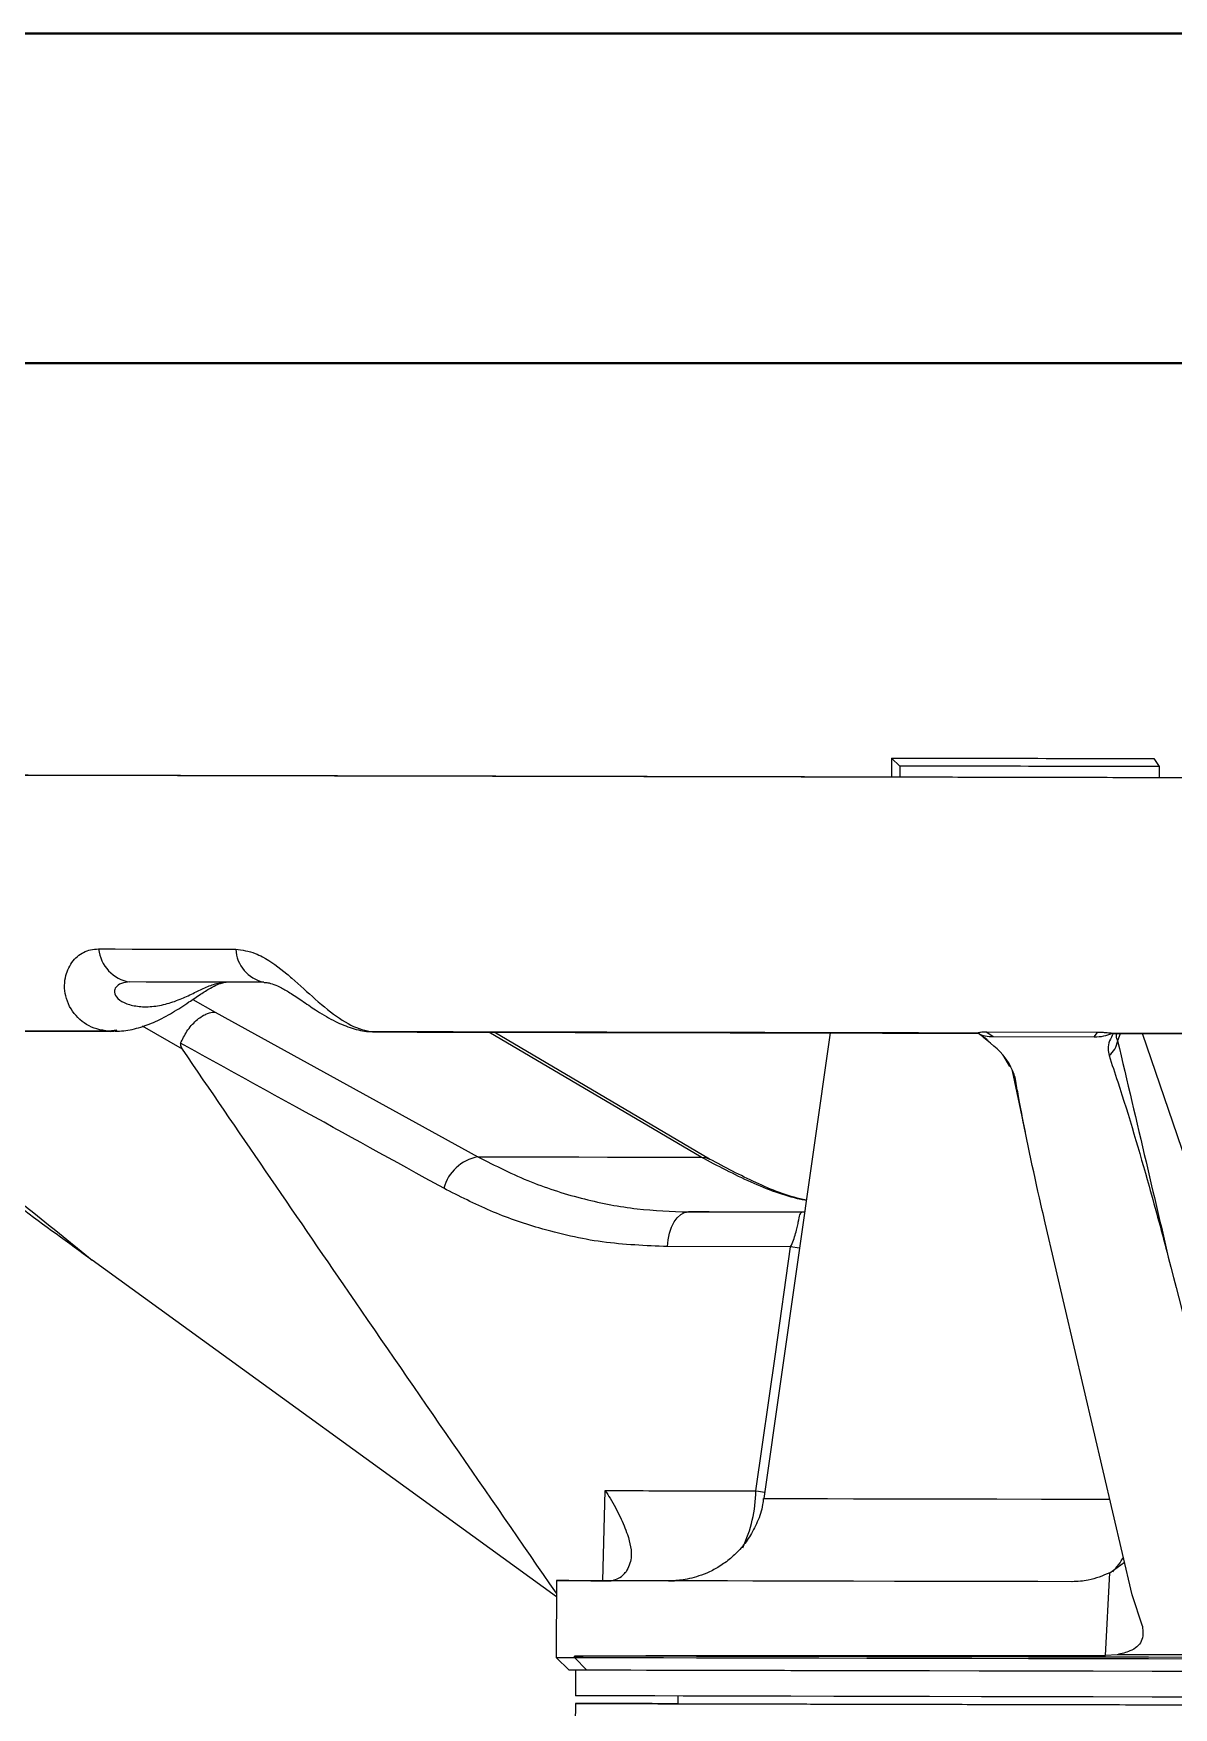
# Model space of a CAD drawing. Header units: millimetres. Extents: x 2448 to 4397, y 790 to 2168.
# Drawn here: x 2928.4 to 3008.6, y 2050.6 to 2168.4 of the extents above; entities that cross this region are included whole.
import ezdxf

# ---------------------------------------------------------------- set-up
doc = ezdxf.new("R2010")
doc.units = ezdxf.units.MM
doc.layers.add('AM_BOR', color=7, linetype='Continuous', lineweight=50)
doc.layers.add('粗实线', color=7, linetype='Continuous', lineweight=40)

# ---------------------------------------------------------------- blocks, each defined once
blk = doc.blocks.new('rA3')
at = {"layer": '粗实线'}
for p, q in [((753.384, 421.26), (333.384, 421.26)), ((748.384, 416.26), (358.384, 416.26))]:
    blk.add_line(p, q, dxfattribs=at)

msp = doc.modelspace()

# ---------------------------------------------------------------- linework, layer by layer
at = {"color": 7, "linetype": 'Continuous', "lineweight": 25}
for p, q in [((2988.815, 2117.432), (2988.812, 2116.086)), ((2989.386, 2116.862), (2988.815, 2117.432)), ((2989.386, 2116.862), (2989.384, 2116.084)), ((3007.275, 2117.399), (3007.63, 2116.836)), ((3007.63, 2116.836), (3007.628, 2116.045)), ((3010.898, 2116.04), (3007.628, 2116.047)), ((2939.657, 2100.455), (2941.23, 2099.55)), ((2941.23, 2099.55), (2959.702, 2089.383)), ((2934.316, 2098.278), (2933.744, 2098.213)), ((2938.928, 2096.942), (2936.111, 2098.56)), ((2952.266, 2098.192), (2952.566, 2098.192)), ((2975.424, 2089.349), (2960.484, 2098.154)), ((2976.014, 2089.219), (2960.851, 2098.147)), ((2968.795, 2098.13), (2969.093, 2098.129)), ((2984.496, 2098.096), (2979.821, 2065.341)), ((2995.042, 2097.968), (2994.896, 2098.074)), ((3003.301, 2098.131), (2995.525, 2098.148)), ((2995.525, 2098.147), (2995.967, 2097.832)), ((2995.967, 2097.832), (3003.077, 2097.816)), ((3003.077, 2097.816), (3003.301, 2098.131)), ((3004.906, 2098.027), (3004.719, 2097.538)), ((2996.687, 2096.465), (2997.119, 2095.736)), ((2997.305, 2095.421), (2998.219, 2091.123)), ((2974.526, 2085.499), (2982.496, 2085.482)), ((2982.696, 2085.485), (2982.496, 2085.482)), ((3005.744, 2058.562), (2999.62, 2084.728)), ((2981.714, 2083.04), (2973.046, 2083.058)), ((2982.333, 2082.94), (2981.714, 2083.04)), ((2965.237, 2058.416), (2932.576, 2082.114)), ((2968.504, 2059.555), (2968.665, 2065.896)), ((3003.858, 2054.289), (3004.178, 2060.118)), ((3004.178, 2060.118), (3005.206, 2060.86)), ((2965.239, 2059.562), (2965.228, 2054.162)), ((2973.715, 2059.544), (2969.091, 2059.554)), ((3006.457, 2056.353), (3005.744, 2058.562)), ((2965.228, 2054.162), (2966.126, 2053.26)), ((2966.504, 2054.159), (2966.505, 2054.252)), ((2967.385, 2053.257), (2966.504, 2054.159)), ((3004.681, 2054.347), (3003.858, 2054.289)), ((2966.576, 2053.259), (2966.572, 2051.459)), ((2966.571, 2050.916), (2966.365, 2031.97)), ((2973.772, 2051.443), (2973.771, 2050.901))]:
    msp.add_line(p, q, dxfattribs=at)
at = {"color": 7, "linetype": 'Continuous', "lineweight": 25, "flags": 128}
for points in [[(2933.026, 2104.002), (2934.198, 2103.999), (2935.379, 2103.997), (2936.571, 2103.994), (2937.772, 2103.992), (2938.983, 2103.989), (2940.203, 2103.986), (2941.433, 2103.984), (2942.672, 2103.981)], [(2944.654, 2101.658), (2943.442, 2101.661), (2942.239, 2101.663), (2941.045, 2101.666), (2939.861, 2101.668), (2938.686, 2101.671), (2937.521, 2101.673), (2936.365, 2101.676), (2935.22, 2101.678)], [(3013.082, 2078.698), (3008.933, 2090.843), (3006.47, 2098.055)], [(2959.702, 2089.383), (2961.332, 2089.379), (2963.063, 2089.376), (2964.893, 2089.372), (2966.818, 2089.368), (2968.837, 2089.363), (2970.946, 2089.359), (2973.143, 2089.354), (2975.424, 2089.349)], [(2975.424, 2089.349), (2975.744, 2089.324), (2976.012, 2089.219)], [(2973.046, 2083.058), (2973.09, 2083.543), (2973.185, 2084.004), (2973.328, 2084.426), (2973.512, 2084.794), (2973.733, 2085.095), (2973.981, 2085.317), (2974.249, 2085.454), (2974.526, 2085.499)], [(2982.695, 2085.482), (2981.001, 2085.486), (2979.22, 2085.489), (2977.545, 2085.493), (2975.979, 2085.496), (2974.526, 2085.499)], [(2979.274, 2065.873), (2980.64, 2075.486), (2981.714, 2083.04)], [(2979.821, 2065.341), (2979.832, 2065.341), (2980.081, 2065.34), (2980.658, 2065.339), (2981.559, 2065.337), (2982.779, 2065.335), (2984.309, 2065.331), (2986.14, 2065.327), (2988.261, 2065.323), (2990.659, 2065.318), (2993.318, 2065.312), (2996.222, 2065.306), (2999.354, 2065.299), (3002.693, 2065.292), (3004.13, 2065.289)], [(3001.527, 2059.484), (2997.333, 2059.493), (2993.319, 2059.501), (2989.506, 2059.509), (2985.915, 2059.517), (2982.562, 2059.524), (2979.466, 2059.531), (2976.642, 2059.537), (2974.104, 2059.543), (2971.865, 2059.547), (2969.938, 2059.551), (2968.331, 2059.555), (2967.053, 2059.558), (2966.111, 2059.56), (2965.509, 2059.561), (2965.25, 2059.562), (2965.336, 2059.561), (2965.766, 2059.561), (2966.538, 2059.559), (2967.648, 2059.557), (2969.091, 2059.554)], [(3001.475, 2059.484), (2999.101, 2059.489), (2995.531, 2059.497), (2992.168, 2059.504), (2989.029, 2059.511), (2986.134, 2059.517), (2983.496, 2059.522), (2981.132, 2059.528), (2979.054, 2059.532), (2977.274, 2059.536), (2975.801, 2059.539), (2974.645, 2059.541), (2973.81, 2059.543), (2973.302, 2059.544), (2973.124, 2059.545), (2973.277, 2059.544), (2973.535, 2059.544)], [(2965.228, 2054.162), (2965.317, 2054.161), (2965.739, 2054.161), (2966.504, 2054.159)], [(2966.504, 2054.159), (2967.602, 2054.156), (2969.018, 2054.153), (2970.746, 2054.15), (2972.776, 2054.145), (2975.099, 2054.14), (2977.703, 2054.135), (2980.577, 2054.129), (2983.705, 2054.122), (2987.073, 2054.115), (2990.664, 2054.107), (2994.46, 2054.099), (2998.444, 2054.09), (3002.595, 2054.081), (3006.893, 2054.072), (3011.318, 2054.063)], [(3011.318, 2054.156), (3006.894, 2054.165), (3002.595, 2054.174), (2998.444, 2054.183), (2994.461, 2054.192), (2990.664, 2054.2), (2987.073, 2054.208), (2983.705, 2054.215), (2980.577, 2054.222), (2977.704, 2054.228), (2975.099, 2054.233), (2972.776, 2054.238), (2970.746, 2054.243), (2969.019, 2054.246), (2967.603, 2054.25), (2966.505, 2054.252)], [(3016.218, 2054.322), (3014.738, 2054.326), (3013.268, 2054.329), (3011.808, 2054.332), (3010.358, 2054.335), (3008.92, 2054.338), (3007.494, 2054.341), (3006.081, 2054.344), (3004.681, 2054.347)], [(2967.385, 2053.257), (2966.63, 2053.259), (2966.214, 2053.26), (2966.126, 2053.26)], [(3011.417, 2053.163), (3007.148, 2053.172), (3003, 2053.181), (2998.994, 2053.189), (2995.148, 2053.197), (2991.482, 2053.205), (2988.012, 2053.213), (2984.755, 2053.22), (2981.727, 2053.226), (2978.942, 2053.232), (2976.413, 2053.238), (2974.153, 2053.242), (2972.171, 2053.247), (2970.479, 2053.25), (2969.083, 2053.253), (2967.99, 2053.256), (2967.205, 2053.257), (2966.733, 2053.258), (2966.576, 2053.259)], [(3011.602, 2053.162), (3007.236, 2053.172), (3002.995, 2053.181), (2998.9, 2053.189), (2994.969, 2053.198), (2991.223, 2053.206), (2987.68, 2053.213), (2984.357, 2053.221), (2981.271, 2053.227), (2978.435, 2053.233), (2975.866, 2053.239), (2973.573, 2053.244), (2971.57, 2053.248), (2969.866, 2053.252), (2968.468, 2053.255), (2967.385, 2053.257)], [(3011.414, 2051.363), (3007.144, 2051.372), (3002.996, 2051.381), (2998.99, 2051.389), (2995.144, 2051.397), (2991.478, 2051.405), (2988.008, 2051.413), (2984.751, 2051.42), (2981.723, 2051.426), (2978.938, 2051.432), (2976.409, 2051.438), (2974.149, 2051.442), (2972.168, 2051.447), (2970.475, 2051.45), (2969.079, 2051.453), (2967.986, 2051.456), (2967.202, 2051.457), (2966.729, 2051.458), (2966.572, 2051.459)], [(2973.771, 2050.901), (2971.973, 2050.905), (2970.311, 2050.908), (2968.947, 2050.911), (2967.887, 2050.914), (2967.135, 2050.915), (2966.697, 2050.916), (2966.572, 2050.916), (2966.763, 2050.916), (2967.269, 2050.915), (2968.086, 2050.913), (2969.211, 2050.911), (2970.639, 2050.908), (2972.363, 2050.904), (2974.374, 2050.899), (2976.664, 2050.895), (2979.22, 2050.889), (2982.032, 2050.883), (2985.085, 2050.877), (2988.365, 2050.869), (2991.857, 2050.862), (2995.543, 2050.854), (2999.406, 2050.846), (3003.428, 2050.837), (3007.59, 2050.828), (3011.872, 2050.819)]]:
    msp.add_lwpolyline(points, dxfattribs=at)
at = {"color": 7, "linetype": 'Continuous', "lineweight": 25}
for centre, radius, start, end in [((2935.654, 2104.285), 2.643, 186.15778, 260.55338), ((2945.198, 2104.129), 2.53, 183.34508, 257.57607), ((3003.098, 2097.79), 1.641, 308.25504, 351.17436), ((2998.607, 2095.737), 1.339, 193.81864, 213.93116), ((2960.303, 2086.33), 3.111, 101.14062, 164.37777), ((2969.415, 2066.064), 9.86, 334.8306, 358.88808), ((3000.997, 2063.472), 4.707, 315.80067, 331.64506)]:
    msp.add_arc(centre, radius, start, end, dxfattribs=at)
for points, knots in [([(2988.815, 2117.432), (2991.845, 2117.427), (2997.919, 2117.416), (3004.152, 2117.405), (3007.275, 2117.399)], [0, 0, 0, 0, 0.49885586, 1, 1, 1, 1]), ([(3007.63, 2116.836), (3004.557, 2116.84), (2998.397, 2116.85), (2992.394, 2116.858), (2989.386, 2116.862)], [0, 0, 0, 0, 0.498853, 1, 1, 1, 1]), ([(2988.812, 2116.087), (2988.41, 2116.088), (2985.964, 2116.093), (2981.558, 2116.103), (2975.615, 2116.115), (2969.793, 2116.128), (2964.092, 2116.14), (2958.528, 2116.152), (2953.11, 2116.163), (2947.849, 2116.175), (2942.756, 2116.185), (2937.84, 2116.196), (2933.111, 2116.206), (2928.579, 2116.216), (2924.252, 2116.225), (2920.139, 2116.234), (2916.249, 2116.242), (2912.588, 2116.25), (2909.163, 2116.257), (2905.983, 2116.264), (2903.052, 2116.27), (2900.378, 2116.276), (2897.964, 2116.281), (2895.816, 2116.285), (2893.938, 2116.289), (2892.333, 2116.293), (2891.006, 2116.296), (2889.956, 2116.298), (2889.195, 2116.299), (2888.688, 2116.3), (2888.607, 2116.301), (2888.53, 2116.301), (2888.539, 2116.301), (2888.48, 2116.301), (2888.42, 2116.3), (2888.292, 2116.298), (2887.767, 2116.28), (2886.846, 2116.172), (2885.641, 2115.854), (2884.436, 2115.351), (2883.318, 2114.68), (2882.26, 2113.803), (2881.337, 2112.773), (2880.55, 2111.549), (2879.959, 2110.181), (2879.599, 2108.714), (2879.486, 2107.174), (2879.64, 2105.639), (2880.044, 2104.186), (2880.644, 2102.892), (2881.391, 2101.768), (2882.245, 2100.82), (2883.163, 2100.045), (2884.106, 2099.438), (2885.035, 2098.988), (2885.913, 2098.675), (2886.702, 2098.478), (2887.359, 2098.369), (2887.751, 2098.336), (2887.916, 2098.322)], [0, 0, 0, 0, 0.0060231, 0.0366099, 0.0671966, 0.0977833, 0.1283701, 0.1589568, 0.1895435, 0.2201303, 0.250717, 0.2813037, 0.3118905, 0.3424772, 0.373064, 0.4036507, 0.4342375, 0.4648243, 0.495411, 0.5259978, 0.5565846, 0.5871714, 0.6177583, 0.6483452, 0.6789322, 0.7095193, 0.7401066, 0.7706944, 0.8012833, 0.8318754, 0.8624831, 0.8663594, 0.8679299, 0.8682282, 0.8684593, 0.8689931, 0.8700442, 0.8760415, 0.8821818, 0.8878453, 0.8946985, 0.9007828, 0.9074718, 0.9144255, 0.9215336, 0.928726, 0.9359594, 0.9435539, 0.9507083, 0.9574772, 0.9638951, 0.9699716, 0.9756991, 0.9810537, 0.9859948, 0.9904625, 0.9943749, 0.9976281, 1, 1, 1, 1]), ([(3177.159, 2115.684), (3177.159, 2115.684), (3177.166, 2115.684), (3177.118, 2115.684), (3176.964, 2115.684), (3176.499, 2115.685), (3175.727, 2115.687), (3174.668, 2115.689), (3173.331, 2115.692), (3171.716, 2115.695), (3169.827, 2115.699), (3167.669, 2115.704), (3165.246, 2115.709), (3162.561, 2115.715), (3159.621, 2115.721), (3156.431, 2115.728), (3152.998, 2115.735), (3149.328, 2115.743), (3145.429, 2115.751), (3141.308, 2115.76), (3136.973, 2115.769), (3132.433, 2115.779), (3127.697, 2115.789), (3122.775, 2115.799), (3117.675, 2115.81), (3112.408, 2115.822), (3106.984, 2115.833), (3101.414, 2115.845), (3095.709, 2115.857), (3089.881, 2115.87), (3083.94, 2115.882), (3077.898, 2115.895), (3071.768, 2115.908), (3065.561, 2115.922), (3059.29, 2115.935), (3052.967, 2115.948), (3046.604, 2115.962), (3040.213, 2115.976), (3033.809, 2115.989), (3027.402, 2116.003), (3021.007, 2116.017), (3014.634, 2116.03), (3008.298, 2116.044), (3002.01, 2116.057), (2995.783, 2116.071), (2989.628, 2116.084), (2983.559, 2116.097), (2977.587, 2116.11), (2971.724, 2116.122), (2965.982, 2116.135), (2960.371, 2116.147), (2954.903, 2116.158), (2949.588, 2116.17), (2944.438, 2116.181), (2939.461, 2116.191), (2934.669, 2116.202), (2930.07, 2116.211), (2925.674, 2116.221), (2921.489, 2116.23), (2917.523, 2116.238), (2913.784, 2116.246), (2910.28, 2116.254), (2907.018, 2116.261), (2904.003, 2116.267), (2901.242, 2116.273), (2898.741, 2116.279), (2896.504, 2116.283), (2894.535, 2116.288), (2892.839, 2116.291), (2891.419, 2116.294), (2890.277, 2116.297), (2889.417, 2116.299), (2888.837, 2116.3), (2888.616, 2116.301), (2888.561, 2116.301), (2888.561, 2116.301), (2888.561, 2116.301)], [0, 0, 0, 0, 0.0001783, 0.0043151, 0.0155898, 0.0295797, 0.0437563, 0.057945, 0.0721359, 0.0863275, 0.1005193, 0.1147112, 0.1289033, 0.1430953, 0.1572874, 0.1714795, 0.1856716, 0.1998637, 0.2140558, 0.228248, 0.2424401, 0.2566322, 0.2708243, 0.2850165, 0.2992086, 0.3134008, 0.3275929, 0.341785, 0.3559772, 0.3701693, 0.3843614, 0.3985536, 0.4127457, 0.4269379, 0.44113, 0.4553221, 0.4695143, 0.4837064, 0.4978986, 0.5120907, 0.5262829, 0.540475, 0.5546671, 0.5688593, 0.5830514, 0.5972436, 0.6114357, 0.6256278, 0.63982, 0.6540121, 0.6682043, 0.6823964, 0.6965885, 0.7107807, 0.7249728, 0.739165, 0.7533571, 0.7675492, 0.7817413, 0.7959335, 0.8101256, 0.8243177, 0.8385098, 0.8527019, 0.866894, 0.8810861, 0.8952782, 0.9094702, 0.9236622, 0.937854, 0.9520457, 0.9662368, 0.9804265, 0.9946094, 0.9989865, 1, 1, 1, 1]), ([(2933.744, 2098.213), (2933.457, 2098.254), (2932.634, 2098.37), (2931.485, 2099.082), (2930.661, 2100.417), (2930.567, 2101.883), (2930.994, 2102.914), (2931.624, 2103.596), (2932.277, 2103.952), (2932.836, 2103.989), (2933.026, 2104.002)], [0, 0, 0, 0, 0.0986683, 0.2833462, 0.4696426, 0.637589, 0.7676307, 0.8317202, 0.9427768, 1, 1, 1, 1]), ([(2942.672, 2103.981), (2943.131, 2103.923), (2943.759, 2103.843), (2944.98, 2103.249), (2945.847, 2102.61), (2947.075, 2101.562), (2948.341, 2100.378), (2949.974, 2099.043), (2951.333, 2098.327), (2952.083, 2098.212), (2952.348, 2098.172)], [0, 0, 0, 0, 0.1227129, 0.1678449, 0.3264971, 0.3612686, 0.5289867, 0.7150299, 0.8994568, 1, 1, 1, 1]), ([(2934.036, 2098.231), (2934.237, 2098.226), (2934.844, 2098.21), (2935.857, 2098.438), (2937.055, 2098.874), (2938.224, 2099.504), (2939.27, 2100.19), (2940.164, 2100.802), (2940.863, 2101.243), (2941.42, 2101.522), (2941.779, 2101.644), (2941.969, 2101.665), (2941.99, 2101.663), (2941.994, 2101.662)], [0, 0, 0, 0, 0.0634691, 0.1917157, 0.3231423, 0.4598658, 0.5931079, 0.6873481, 0.7705172, 0.8398562, 0.9099477, 0.9833097, 1, 1, 1, 1]), ([(2935.22, 2101.678), (2935.012, 2101.661), (2934.745, 2101.638), (2934.396, 2101.476), (2934.207, 2101.299), (2934.101, 2100.977), (2934.245, 2100.576), (2934.806, 2100.186), (2935.637, 2099.951), (2936.624, 2099.912), (2937.67, 2100.077), (2938.683, 2100.412), (2939.624, 2100.848), (2940.505, 2101.285), (2941.306, 2101.606), (2941.782, 2101.645), (2942.007, 2101.664)], [0, 0, 0, 0, 0.0591811, 0.0764021, 0.1316904, 0.1593141, 0.2338205, 0.3263061, 0.4272127, 0.5354114, 0.6422224, 0.7354478, 0.8101969, 0.87434, 0.9403161, 1, 1, 1, 1]), ([(2944.675, 2101.652), (2944.751, 2101.65), (2944.907, 2101.645), (2945.333, 2101.529), (2945.912, 2101.265), (2946.632, 2100.839), (2947.49, 2100.251), (2948.513, 2099.55), (2949.632, 2098.885), (2950.831, 2098.414), (2951.712, 2098.183), (2952.188, 2098.191), (2952.266, 2098.192)], [0, 0, 0, 0, 0.0699549, 0.1441439, 0.2148296, 0.2983737, 0.4047314, 0.5305008, 0.6923188, 0.8384637, 0.9733988, 1, 1, 1, 1]), ([(2938.794, 2097.365), (2938.932, 2097.654), (2939.143, 2098.099), (2939.545, 2098.62), (2939.989, 2099.077), (2940.516, 2099.429), (2940.941, 2099.545), (2941.149, 2099.555), (2941.209, 2099.551), (2941.23, 2099.55)], [0, 0, 0, 0, 0.2389974, 0.3678339, 0.4996781, 0.7489725, 0.9246802, 0.9739406, 1, 1, 1, 1]), ([(2933.744, 2098.213), (2930.565, 2098.22), (2927.205, 2098.228), (2924.096, 2098.235), (2923.929, 2098.235)], [0, 0, 0, 0, 0.946224, 1, 1, 1, 1]), ([(2924.091, 2098.227), (2924.929, 2098.225), (2928.051, 2098.218), (2931.421, 2098.211), (2933.886, 2098.206)], [0, 0, 0, 0, 0.26863, 1, 1, 1, 1]), ([(2933.886, 2098.206), (2934.025, 2098.215), (2934.19, 2098.226), (2934.299, 2098.271), (2934.316, 2098.278)], [0, 0, 0, 0, 0.8423625, 1, 1, 1, 1]), ([(2952.191, 2098.192), (2952.258, 2098.181), (2952.357, 2098.165), (2952.444, 2098.165), (2952.472, 2098.165)], [0, 0, 0, 0, 0.6796979, 1, 1, 1, 1]), ([(2994.891, 2098.08), (2992.098, 2098.086), (2986.512, 2098.098), (2978.295, 2098.116), (2970.235, 2098.133), (2961.476, 2098.152), (2955.666, 2098.165), (2952.348, 2098.172)], [0, 0, 0, 0, 0.1858494, 0.3716988, 0.5603087, 0.7489187, 1, 1, 1, 1]), ([(2952.472, 2098.165), (2954.443, 2098.161), (2958.391, 2098.152), (2965.974, 2098.136), (2975.327, 2098.116), (2985.505, 2098.094), (2992.133, 2098.08), (2994.896, 2098.074)], [0, 0, 0, 0, 0.1505041, 0.3013657, 0.5576212, 0.815656, 1, 1, 1, 1]), ([(2995.525, 2098.147), (2995.44, 2098.147), (2995.267, 2098.145), (2995.073, 2098.129), (2994.931, 2098.105), (2994.894, 2098.088), (2994.891, 2098.081), (2994.891, 2098.08)], [0, 0, 0, 0, 0.2093639, 0.4201205, 0.6097013, 0.9449063, 1, 1, 1, 1]), ([(2994.891, 2098.08), (2994.969, 2098.038), (2995.188, 2097.922), (2995.571, 2097.844), (2995.868, 2097.835), (2995.967, 2097.832)], [0, 0, 0, 0, 0.2712843, 0.7576337, 1, 1, 1, 1]), ([(2997.496, 2094.989), (2997.321, 2095.447), (2996.926, 2096.48), (2995.713, 2097.439), (2995.037, 2097.973)], [0, 0, 0, 0, 0.4433268, 1, 1, 1, 1]), ([(2995.609, 2097.553), (2995.577, 2097.579), (2995.412, 2097.716), (2995.206, 2097.857), (2995.04, 2097.971)], [0, 0, 0, 0, 0.1911264, 1, 1, 1, 1]), ([(3003.077, 2097.816), (3003.305, 2097.826), (3003.736, 2097.845), (3004.132, 2097.991), (3004.319, 2098.06)], [0, 0, 0, 0, 0.5274325, 1, 1, 1, 1]), ([(3004.319, 2098.06), (3004.245, 2098.068), (3004.125, 2098.08), (3003.865, 2098.108), (3003.61, 2098.125), (3003.416, 2098.13), (3003.318, 2098.131), (3003.301, 2098.131)], [0, 0, 0, 0, 0.3467176, 0.5573942, 0.7696906, 0.9596272, 1, 1, 1, 1]), ([(3004.41, 2098.053), (3004.225, 2097.704), (3003.96, 2097.205), (3004.078, 2096.664), (3004.114, 2096.502)], [0, 0, 0, 0, 0.6995216, 1, 1, 1, 1]), ([(3018.631, 2098.029), (3015.186, 2098.036), (3010.391, 2098.047), (3005.653, 2098.057), (3004.319, 2098.06)], [0, 0, 0, 0, 0.7185005, 1, 1, 1, 1]), ([(3004.41, 2098.053), (3006.268, 2098.049), (3010.969, 2098.039), (3015.726, 2098.029), (3018.603, 2098.023)], [0, 0, 0, 0, 0.3949648, 1, 1, 1, 1]), ([(3004.65, 2098.084), (3004.626, 2097.982), (3004.582, 2097.797), (3004.677, 2097.618), (3004.719, 2097.538)], [0, 0, 0, 0, 0.552609, 1, 1, 1, 1]), ([(2938.794, 2097.365), (2938.79, 2097.352), (2938.782, 2097.326), (2938.779, 2097.265), (2938.81, 2097.122), (2938.877, 2097.019), (2938.928, 2096.942)], [0, 0, 0, 0, 0.0824935, 0.1705882, 0.3803725, 1, 1, 1, 1]), ([(2957.307, 2087.168), (2953.851, 2089.07), (2947.68, 2092.467), (2941.509, 2095.868), (2938.794, 2097.365)], [0, 0, 0, 0, 0.56, 1, 1, 1, 1]), ([(2965.237, 2058.674), (2960.365, 2065.726), (2951.57, 2078.454), (2942.827, 2091.24), (2938.928, 2096.942)], [0, 0, 0, 0, 0.5540422, 1, 1, 1, 1]), ([(3004.114, 2096.502), (3004.317, 2095.889), (3005.336, 2092.826), (3006.739, 2088.101), (3007.838, 2083.991), (3008.283, 2082.329)], [0, 0, 0, 0, 0.129573, 0.6478931, 1, 1, 1, 1]), ([(3004.719, 2097.538), (3005.384, 2094.698), (3006.572, 2089.627), (3007.76, 2084.559), (3008.283, 2082.329)], [0, 0, 0, 0, 0.56, 1, 1, 1, 1]), ([(2915.458, 2095.971), (2915.698, 2095.777), (2921.402, 2091.156), (2927.109, 2086.538), (2932.576, 2082.114)], [0, 0, 0, 0, 0.0419461, 1, 1, 1, 1]), ([(2915.276, 2094.954), (2916.079, 2094.346), (2920.096, 2091.309), (2925.869, 2087.027), (2930.885, 2083.353), (2932.576, 2082.114)], [0, 0, 0, 0, 0.1421369, 0.7107238, 1, 1, 1, 1]), ([(2999.62, 2084.728), (2999.484, 2085.318), (2998.79, 2088.34), (2998.074, 2091.761), (2997.567, 2094.589), (2997.496, 2094.989)], [0, 0, 0, 0, 0.1725417, 0.8830694, 1, 1, 1, 1]), ([(2959.702, 2089.383), (2960.94, 2088.758), (2963.37, 2087.531), (2967.145, 2086.357), (2970.856, 2085.633), (2973.319, 2085.543), (2974.526, 2085.499)], [0, 0, 0, 0, 0.2645653, 0.51943, 0.7645791, 1, 1, 1, 1]), ([(2982.812, 2086.302), (2982.681, 2086.328), (2981.37, 2086.586), (2978.872, 2087.528), (2976.587, 2088.735), (2975.424, 2089.349)], [0, 0, 0, 0, 0.0515726, 0.5169306, 1, 1, 1, 1]), ([(2982.816, 2086.327), (2982.742, 2086.343), (2981.54, 2086.591), (2979.243, 2087.498), (2977.092, 2088.644), (2976.014, 2089.219)], [0, 0, 0, 0, 0.0316795, 0.5146214, 1, 1, 1, 1]), ([(2973.046, 2083.058), (2971.513, 2083.124), (2968.46, 2083.256), (2964.303, 2084.208), (2960.572, 2085.498), (2958.398, 2086.61), (2957.307, 2087.168)], [0, 0, 0, 0, 0.2815396, 0.5608619, 0.7796518, 1, 1, 1, 1]), ([(2981.714, 2083.04), (2981.782, 2083.2), (2981.913, 2083.513), (2982.068, 2083.993), (2982.178, 2084.426), (2982.282, 2084.925), (2982.36, 2085.378), (2982.45, 2085.447), (2982.496, 2085.482)], [0, 0, 0, 0, 0.1251651, 0.2440023, 0.362149, 0.4834229, 0.7377951, 1, 1, 1, 1]), ([(3008.283, 2082.329), (3009.284, 2078.501), (3011.633, 2069.518), (3013.983, 2060.551), (3015.331, 2055.405)], [0, 0, 0, 0, 0.426145, 1, 1, 1, 1]), ([(2968.665, 2065.896), (2968.668, 2065.892), (2968.785, 2065.71), (2969.174, 2065.089), (2969.749, 2064.043), (2970.337, 2062.606), (2970.642, 2061.206), (2970.289, 2060.497), (2970.137, 2060.191)], [0, 0, 0, 0, 0.0018212, 0.0828076, 0.2839525, 0.484907, 0.7780359, 1, 1, 1, 1]), ([(2968.665, 2065.896), (2969.686, 2065.894), (2973.223, 2065.886), (2976.759, 2065.879), (2979.274, 2065.873)], [0, 0, 0, 0, 0.28874382, 1, 1, 1, 1]), ([(2979.274, 2065.873), (2979.274, 2065.873), (2979.508, 2065.84), (2979.696, 2065.811), (2979.884, 2065.782)], [0, 0, 0, 0, 0.0000625, 1, 1, 1, 1]), ([(2979.791, 2065.349), (2979.778, 2065.201), (2979.731, 2064.628), (2979.4, 2063.701), (2978.854, 2062.638), (2978.17, 2061.753), (2977.414, 2061.039), (2976.626, 2060.491), (2975.847, 2060.094), (2975.117, 2059.827), (2974.47, 2059.669), (2973.953, 2059.587), (2973.655, 2059.566), (2973.537, 2059.558)], [0, 0, 0, 0, 0.0480906, 0.1863427, 0.3150568, 0.4353324, 0.5474594, 0.651204, 0.7458794, 0.8303392, 0.9029547, 0.9616815, 1, 1, 1, 1]), ([(2969.091, 2059.554), (2969.363, 2059.619), (2969.712, 2059.704), (2970.06, 2060.103), (2970.137, 2060.191)], [0, 0, 0, 0, 0.77842391, 1, 1, 1, 1]), ([(3004.178, 2060.118), (3003.674, 2059.907), (3002.81, 2059.545), (3001.905, 2059.502), (3001.527, 2059.484)], [0, 0, 0, 0, 0.5828152, 1, 1, 1, 1]), ([(3006.457, 2056.353), (3006.494, 2055.987), (3006.564, 2055.308), (3005.794, 2054.613), (3005, 2054.423), (3004.681, 2054.347)], [0, 0, 0, 0, 0.413014, 0.7645313, 1, 1, 1, 1]), ([(2966.505, 2054.252), (2966.91, 2054.256), (2967.72, 2054.264), (2969.519, 2054.274), (2971.753, 2054.283), (2974.435, 2054.29), (2977.505, 2054.295), (2980.963, 2054.299), (2984.824, 2054.3), (2989.795, 2054.3), (2996.037, 2054.297), (3001.236, 2054.292), (3003.858, 2054.289)], [0, 0, 0, 0, 0.0887559, 0.1775119, 0.2688306, 0.3601493, 0.4491648, 0.5381803, 0.6297819, 0.7213835, 0.8595085, 1, 1, 1, 1]), ([(2973.806, 2050.901), (2973.875, 2050.901), (2974.018, 2050.9), (2975.482, 2050.897), (2977.876, 2050.892), (2981.232, 2050.885), (2985.463, 2050.876), (2990.504, 2050.865), (2996.267, 2050.853), (3002.654, 2050.839), (3009.555, 2050.824), (3016.853, 2050.809), (3024.422, 2050.792), (3029.564, 2050.781), (3032.135, 2050.776)], [0, 0, 0, 0, 0.0775046, 0.16136782, 0.24523104, 0.32909426, 0.41295747, 0.49682069, 0.58068391, 0.66454713, 0.74841035, 0.83227356, 0.91613678, 1, 1, 1, 1])]:
    msp.add_open_spline(points, degree=3, knots=knots, dxfattribs=at)

# ---------------------------------------------------------------- block references
at = {"layer": 'AM_BOR', "xscale": 4.640625, "yscale": 4.640625, "zscale": 4.640625}
msp.add_blockref('rA3', (900.889, 213.5), dxfattribs=at)

doc.saveas('drawing.dxf')
